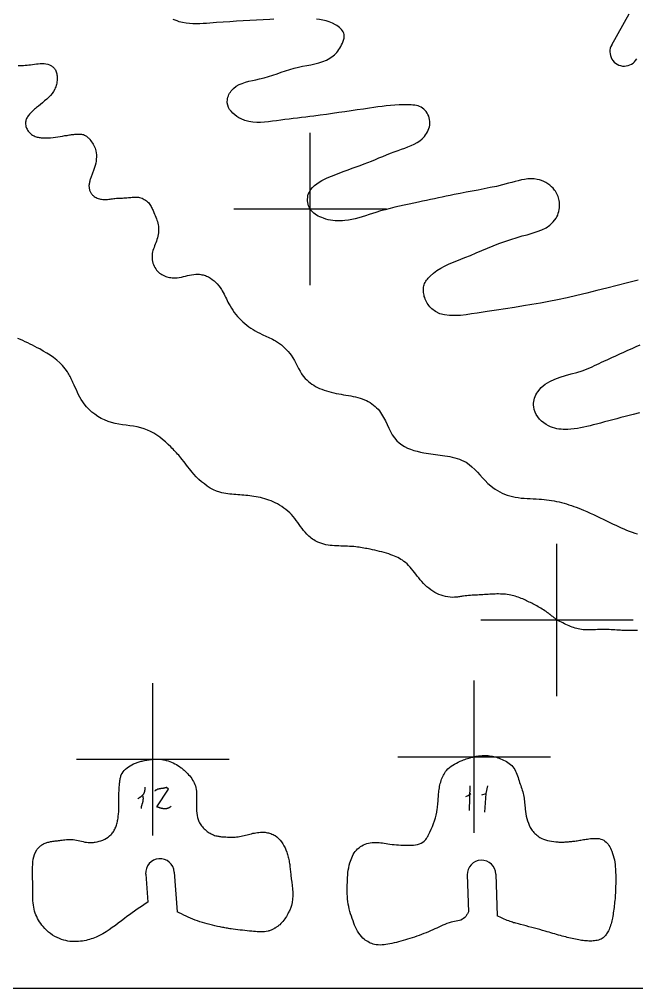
# Model space of a CAD drawing. Extents: x 0 to 30, y 0 to 26.6.
# Drawn here: x 14.13 to 22.23, y 0 to 12.71 of the extents above; entities that cross this region are included whole.
import ezdxf

# ---------------------------------------------------------------- set-up
doc = ezdxf.new("R2010")
doc.units = 0
doc.header["$MEASUREMENT"] = 0
doc.header["$PDMODE"] = 2
doc.layers.get('0').update_dxf_attribs({"linetype": 'CONTINUOUS'})
doc.layers.add('CK_LEVEL_1', color=7, linetype='CONTINUOUS')

# ---------------------------------------------------------------- blocks, each defined once
blk = doc.blocks.new('CKCOLL94')
at = {"layer": 'CK_LEVEL_1', "color": 3, "linetype": 'CONTINUOUS'}
for p, q in [((15.936, 2.384), (16.088, 2.616)), ((16.088, 2.616), (16.065, 2.638))]:
    blk.add_line(p, q, dxfattribs=at)
for points in [[(16.065, 2.638, 0), (16.062, 2.637, 0), (16.058, 2.636, 0), (16.055, 2.635, 0), (16.052, 2.634, 0), (16.049, 2.633, 0), (16.046, 2.632, 0), (16.042, 2.632, 0), (16.039, 2.631, 0), (16.036, 2.63, 0), (16.033, 2.63, 0), (16.03, 2.629, 0), (16.027, 2.628, 0), (16.023, 2.628, 0), (16.02, 2.627, 0), (16.017, 2.627, 0), (16.014, 2.626, 0), (16.011, 2.626, 0), (16.008, 2.626, 0), (16.005, 2.625, 0), (16.002, 2.625, 0), (15.999, 2.624, 0), (15.996, 2.624, 0), (15.993, 2.623, 0), (15.99, 2.623, 0), (15.987, 2.623, 0), (15.984, 2.622, 0), (15.981, 2.622, 0), (15.978, 2.621, 0), (15.975, 2.621, 0), (15.972, 2.62, 0), (15.969, 2.62, 0), (15.966, 2.619, 0), (15.964, 2.618, 0), (15.961, 2.618, 0), (15.958, 2.617, 0), (15.955, 2.616, 0), (15.952, 2.615, 0), (15.95, 2.615, 0), (15.947, 2.614, 0), (15.944, 2.613, 0), (15.942, 2.612, 0), (15.939, 2.611, 0), (15.936, 2.609, 0), (15.934, 2.608, 0), (15.931, 2.607, 0), (15.929, 2.605, 0), (15.926, 2.604, 0), (15.924, 2.602, 0), (15.921, 2.601, 0), (15.919, 2.599, 0), (15.916, 2.597, 0), (15.914, 2.595, 0), (15.912, 2.593, 0), (15.909, 2.591, 0)], [(16.125, 2.394, 0), (16.121, 2.39, 0), (16.118, 2.388, 0), (16.115, 2.385, 0), (16.111, 2.382, 0), (16.108, 2.38, 0), (16.105, 2.377, 0), (16.102, 2.375, 0), (16.098, 2.373, 0), (16.095, 2.371, 0), (16.092, 2.37, 0), (16.089, 2.368, 0), (16.085, 2.366, 0), (16.082, 2.365, 0), (16.079, 2.364, 0), (16.076, 2.363, 0), (16.072, 2.362, 0), (16.069, 2.361, 0), (16.066, 2.36, 0), (16.063, 2.359, 0), (16.059, 2.359, 0), (16.056, 2.358, 0), (16.053, 2.358, 0), (16.05, 2.358, 0), (16.046, 2.358, 0), (16.043, 2.357, 0), (16.04, 2.358, 0), (16.036, 2.358, 0), (16.033, 2.358, 0), (16.03, 2.358, 0), (16.026, 2.358, 0), (16.023, 2.359, 0), (16.019, 2.359, 0), (16.016, 2.36, 0), (16.013, 2.361, 0), (16.009, 2.361, 0), (16.006, 2.362, 0), (16.002, 2.363, 0), (15.998, 2.364, 0), (15.995, 2.365, 0), (15.991, 2.366, 0), (15.987, 2.367, 0), (15.984, 2.368, 0), (15.98, 2.369, 0), (15.976, 2.37, 0), (15.972, 2.371, 0), (15.968, 2.373, 0), (15.965, 2.374, 0), (15.961, 2.375, 0), (15.957, 2.377, 0), (15.953, 2.378, 0), (15.949, 2.379, 0), (15.944, 2.381, 0), (15.94, 2.382, 0), (15.936, 2.384, 0)]]:
    blk.add_polyline3d(points, dxfattribs=at)
blk = doc.blocks.new('CKCOLL99')
at = {"layer": 'CK_LEVEL_1', "color": 3, "linetype": 'CONTINUOUS'}
for p, q in [((20.203, 2.54), (20.257, 2.561)), ((20.257, 2.561), (20.28, 2.658))]:
    blk.add_line(p, q, dxfattribs=at)
blk = doc.blocks.new('CKCOLL108')
at = {"layer": 'CK_LEVEL_1', "color": 3, "linetype": 'CONTINUOUS'}
for p, q in [((20.021, 2.532), (20.058, 2.559)), ((19.99, 2.522), (20.021, 2.532))]:
    blk.add_line(p, q, dxfattribs=at)

msp = doc.modelspace()

# ---------------------------------------------------------------- linework, layer by layer
at = {"layer": 'CK_LEVEL_1', "color": 3, "linetype": 'CONTINUOUS'}
for p, q in [((21.906, 12.38), (22.136, 12.787)), ((20.038, 2.335), (20.049, 2.662)), ((20.239, 2.313), (20.257, 2.561)), ((16.164, 1.529), (16.202, 1.007)), ((15.79, 1.502), (15.817, 1.133)), ((20.01, 1.491), (20.026, 1.008)), ((20.385, 1.503), (20.404, 0.955)), ((30, 0), (0, 0))]:
    msp.add_line(p, q, dxfattribs=at)
at = {"layer": 'CK_LEVEL_1', "color": 6, "linetype": 'CONTINUOUS'}
for points in [[(17.472, 12.714), (17.419, 12.712), (17.332, 12.709), (17.245, 12.704), (17.157, 12.7), (17.07, 12.694), (16.983, 12.688), (16.896, 12.682), (16.809, 12.676), (16.721, 12.67), (16.634, 12.664), (16.589, 12.66), (16.544, 12.658), (16.499, 12.656), (16.454, 12.655), (16.409, 12.656), (16.364, 12.659), (16.32, 12.664), (16.275, 12.672), (16.231, 12.683), (16.204, 12.692), (16.178, 12.702), (16.152, 12.713)], [(17.949, 10.226), (17.948, 10.226), (17.948, 10.226), (17.948, 10.227), (17.948, 10.227), (17.948, 10.227), (17.947, 10.228), (17.947, 10.228), (17.947, 10.228), (17.947, 10.229), (17.937, 10.248), (17.929, 10.268), (17.922, 10.289), (17.918, 10.311), (17.915, 10.333), (17.914, 10.355), (17.916, 10.377), (17.919, 10.399), (17.924, 10.419), (17.938, 10.452), (17.956, 10.482), (17.979, 10.51), (18.006, 10.535), (18.036, 10.558), (18.068, 10.579), (18.103, 10.598), (18.138, 10.616), (18.173, 10.633), (18.229, 10.658), (18.284, 10.68), (18.339, 10.702), (18.393, 10.722), (18.447, 10.741), (18.5, 10.76), (18.553, 10.778), (18.606, 10.797), (18.658, 10.817), (18.707, 10.836), (18.755, 10.855), (18.804, 10.876), (18.852, 10.896), (18.901, 10.916), (18.951, 10.937), (19.001, 10.957), (19.052, 10.976), (19.103, 10.995), (19.146, 11.01), (19.189, 11.025), (19.231, 11.04), (19.273, 11.057), (19.313, 11.075), (19.351, 11.096), (19.387, 11.12), (19.42, 11.147), (19.45, 11.179), (19.464, 11.197), (19.477, 11.217), (19.489, 11.237), (19.499, 11.259), (19.507, 11.281), (19.513, 11.304), (19.518, 11.327), (19.52, 11.351), (19.519, 11.375), (19.516, 11.398), (19.511, 11.42), (19.504, 11.442), (19.495, 11.464), (19.484, 11.484), (19.471, 11.503), (19.457, 11.52), (19.441, 11.536), (19.423, 11.549), (19.405, 11.56), (19.385, 11.569), (19.365, 11.577), (19.343, 11.582), (19.321, 11.586), (19.298, 11.589), (19.275, 11.591), (19.252, 11.592), (19.229, 11.592), (19.172, 11.592), (19.115, 11.591), (19.058, 11.587), (19.003, 11.583), (18.948, 11.578), (18.893, 11.571), (18.838, 11.564), (18.783, 11.557), (18.729, 11.549), (18.648, 11.537), (18.567, 11.525), (18.486, 11.513), (18.405, 11.501), (18.324, 11.49), (18.242, 11.478), (18.161, 11.467), (18.079, 11.456), (17.998, 11.445), (17.944, 11.439), (17.89, 11.432), (17.836, 11.425), (17.781, 11.419), (17.727, 11.412), (17.673, 11.406), (17.618, 11.399), (17.563, 11.392), (17.508, 11.384), (17.456, 11.377), (17.403, 11.371), (17.351, 11.365), (17.299, 11.362), (17.247, 11.362), (17.195, 11.366), (17.144, 11.374), (17.093, 11.388), (17.043, 11.408), (17.014, 11.423), (16.985, 11.441), (16.958, 11.461), (16.934, 11.483), (16.911, 11.507), (16.892, 11.532), (16.877, 11.559), (16.867, 11.588), (16.861, 11.618), (16.86, 11.636), (16.862, 11.654), (16.865, 11.673), (16.869, 11.691), (16.875, 11.709), (16.883, 11.727), (16.891, 11.744), (16.901, 11.76), (16.912, 11.776), (16.942, 11.808), (16.976, 11.835), (17.015, 11.857), (17.056, 11.874), (17.1, 11.889), (17.145, 11.901), (17.191, 11.912), (17.237, 11.922), (17.283, 11.932), (17.343, 11.948), (17.401, 11.964), (17.458, 11.983), (17.514, 12.001), (17.569, 12.02), (17.625, 12.038), (17.681, 12.056), (17.738, 12.072), (17.796, 12.087), (17.85, 12.098), (17.904, 12.109), (17.958, 12.119), (18.011, 12.131), (18.064, 12.144), (18.114, 12.16), (18.163, 12.179), (18.208, 12.203), (18.25, 12.233), (18.267, 12.247), (18.283, 12.263), (18.299, 12.28), (18.313, 12.298), (18.327, 12.317), (18.339, 12.336), (18.351, 12.357), (18.362, 12.378), (18.372, 12.4), (18.378, 12.413), (18.383, 12.426), (18.387, 12.439), (18.391, 12.452), (18.394, 12.465), (18.396, 12.478), (18.396, 12.491), (18.396, 12.503), (18.395, 12.516), (18.39, 12.533), (18.383, 12.549), (18.373, 12.565), (18.361, 12.58), (18.347, 12.594), (18.333, 12.607), (18.317, 12.62), (18.3, 12.631), (18.282, 12.642), (18.242, 12.663), (18.2, 12.68), (18.158, 12.693), (18.116, 12.703), (18.073, 12.71), (18.03, 12.714)], [(21.187, 4.836), (21.178, 4.843), (21.169, 4.851), (21.16, 4.858), (21.15, 4.865), (21.141, 4.873), (21.132, 4.88), (21.122, 4.887), (21.113, 4.895), (21.104, 4.902), (21.099, 4.905), (21.094, 4.909), (21.089, 4.913), (21.085, 4.916), (21.08, 4.92), (21.075, 4.923), (21.07, 4.927), (21.065, 4.93), (21.06, 4.934), (21.044, 4.945), (21.027, 4.957), (21.01, 4.968), (20.992, 4.978), (20.975, 4.989), (20.957, 4.999), (20.94, 5.009), (20.922, 5.019), (20.904, 5.028), (20.888, 5.037), (20.872, 5.046), (20.856, 5.054), (20.839, 5.063), (20.823, 5.071), (20.807, 5.079), (20.79, 5.087), (20.773, 5.095), (20.757, 5.103), (20.738, 5.111), (20.719, 5.119), (20.699, 5.127), (20.68, 5.134), (20.66, 5.141), (20.641, 5.147), (20.621, 5.153), (20.601, 5.158), (20.581, 5.162), (20.559, 5.166), (20.536, 5.17), (20.514, 5.172), (20.491, 5.174), (20.468, 5.176), (20.445, 5.176), (20.422, 5.177), (20.4, 5.177), (20.377, 5.176), (20.353, 5.175), (20.33, 5.174), (20.307, 5.173), (20.283, 5.171), (20.26, 5.17), (20.237, 5.168), (20.213, 5.167), (20.19, 5.165), (20.167, 5.164), (20.144, 5.162), (20.12, 5.161), (20.097, 5.16), (20.074, 5.159), (20.051, 5.157), (20.028, 5.156), (20.005, 5.154), (19.982, 5.151), (19.959, 5.148), (19.946, 5.146), (19.933, 5.144), (19.921, 5.142), (19.908, 5.14), (19.895, 5.138), (19.882, 5.136), (19.87, 5.135), (19.857, 5.134), (19.844, 5.133), (19.814, 5.132), (19.784, 5.134), (19.755, 5.137), (19.725, 5.143), (19.696, 5.15), (19.667, 5.16), (19.639, 5.171), (19.611, 5.183), (19.584, 5.197), (19.557, 5.214), (19.531, 5.232), (19.506, 5.251), (19.482, 5.271), (19.458, 5.293), (19.436, 5.315), (19.414, 5.338), (19.393, 5.363), (19.373, 5.387), (19.354, 5.411), (19.336, 5.435), (19.317, 5.458), (19.299, 5.482), (19.28, 5.505), (19.261, 5.528), (19.241, 5.55), (19.22, 5.57), (19.198, 5.59), (19.18, 5.604), (19.16, 5.618), (19.14, 5.63), (19.119, 5.642), (19.098, 5.654), (19.076, 5.664), (19.054, 5.674), (19.032, 5.683), (19.009, 5.691), (18.979, 5.702), (18.949, 5.711), (18.918, 5.72), (18.888, 5.728), (18.857, 5.735), (18.827, 5.742), (18.796, 5.749), (18.765, 5.756), (18.734, 5.762), (18.714, 5.767), (18.693, 5.771), (18.673, 5.775), (18.652, 5.779), (18.632, 5.783), (18.611, 5.786), (18.591, 5.79), (18.57, 5.792), (18.549, 5.795), (18.521, 5.798), (18.493, 5.8), (18.465, 5.801), (18.437, 5.803), (18.409, 5.803), (18.38, 5.804), (18.352, 5.805), (18.323, 5.806), (18.295, 5.807), (18.267, 5.809), (18.239, 5.811), (18.211, 5.814), (18.183, 5.818), (18.155, 5.823), (18.128, 5.829), (18.101, 5.837), (18.075, 5.846), (18.049, 5.856), (18.031, 5.865), (18.014, 5.875), (17.997, 5.885), (17.98, 5.896), (17.964, 5.908), (17.949, 5.92), (17.933, 5.934), (17.919, 5.947), (17.905, 5.961), (17.883, 5.986), (17.862, 6.011), (17.843, 6.036), (17.824, 6.063), (17.805, 6.089), (17.786, 6.115), (17.767, 6.142), (17.747, 6.167), (17.727, 6.192), (17.705, 6.217), (17.681, 6.24), (17.656, 6.263), (17.631, 6.284), (17.604, 6.304), (17.577, 6.323), (17.548, 6.341), (17.519, 6.357), (17.49, 6.373), (17.463, 6.385), (17.436, 6.397), (17.408, 6.407), (17.38, 6.417), (17.352, 6.426), (17.324, 6.433), (17.295, 6.441), (17.266, 6.447), (17.238, 6.452), (17.211, 6.457), (17.185, 6.461), (17.159, 6.464), (17.132, 6.467), (17.106, 6.47), (17.079, 6.472), (17.052, 6.474), (17.026, 6.476), (16.999, 6.478), (16.972, 6.48), (16.946, 6.482), (16.92, 6.484), (16.893, 6.487), (16.867, 6.49), (16.841, 6.493), (16.815, 6.498), (16.79, 6.504), (16.765, 6.51), (16.721, 6.525), (16.679, 6.544), (16.638, 6.566), (16.598, 6.591), (16.56, 6.619), (16.523, 6.648), (16.487, 6.68), (16.454, 6.714), (16.422, 6.749), (16.402, 6.772), (16.382, 6.795), (16.363, 6.819), (16.344, 6.843), (16.326, 6.867), (16.308, 6.891), (16.289, 6.915), (16.27, 6.939), (16.251, 6.962), (16.238, 6.979), (16.223, 6.995), (16.209, 7.011), (16.194, 7.028), (16.179, 7.043), (16.164, 7.059), (16.149, 7.075), (16.134, 7.09), (16.118, 7.106), (16.083, 7.139), (16.048, 7.171), (16.011, 7.201), (15.974, 7.231), (15.935, 7.258), (15.896, 7.284), (15.855, 7.306), (15.814, 7.326), (15.771, 7.343), (15.725, 7.357), (15.679, 7.367), (15.631, 7.376), (15.583, 7.383), (15.535, 7.389), (15.487, 7.395), (15.438, 7.403), (15.39, 7.412), (15.343, 7.424), (15.296, 7.44), (15.251, 7.459), (15.206, 7.48), (15.163, 7.505), (15.123, 7.533), (15.084, 7.563), (15.047, 7.596), (15.014, 7.631), (14.983, 7.669), (14.963, 7.698), (14.944, 7.727), (14.927, 7.757), (14.91, 7.788), (14.895, 7.82), (14.88, 7.852), (14.865, 7.884), (14.851, 7.916), (14.836, 7.949), (14.829, 7.965), (14.821, 7.981), (14.814, 7.997), (14.806, 8.013), (14.798, 8.028), (14.79, 8.044), (14.781, 8.059), (14.772, 8.074), (14.763, 8.089), (14.732, 8.131), (14.698, 8.171), (14.662, 8.208), (14.622, 8.243), (14.58, 8.276), (14.537, 8.307), (14.492, 8.336), (14.446, 8.363), (14.399, 8.39), (14.368, 8.407), (14.336, 8.423), (14.305, 8.439), (14.273, 8.455), (14.242, 8.47), (14.21, 8.485), (14.178, 8.499), (14.146, 8.514), (14.113, 8.528)], [(15.817, 1.133), (15.782, 1.11), (15.748, 1.087), (15.714, 1.063), (15.68, 1.04), (15.645, 1.016), (15.611, 0.992), (15.578, 0.968), (15.544, 0.944), (15.51, 0.919), (15.471, 0.889), (15.431, 0.859), (15.392, 0.829), (15.352, 0.8), (15.312, 0.772), (15.271, 0.745), (15.229, 0.72), (15.186, 0.696), (15.142, 0.676), (15.12, 0.667), (15.098, 0.658), (15.076, 0.651), (15.053, 0.644), (15.03, 0.638), (15.007, 0.632), (14.984, 0.627), (14.96, 0.624), (14.936, 0.621), (14.908, 0.618), (14.88, 0.617), (14.852, 0.616), (14.824, 0.618), (14.796, 0.62), (14.769, 0.624), (14.741, 0.629), (14.714, 0.636), (14.687, 0.644), (14.657, 0.656), (14.627, 0.669), (14.598, 0.685), (14.569, 0.702), (14.542, 0.721), (14.516, 0.742), (14.491, 0.764), (14.468, 0.788), (14.445, 0.813), (14.428, 0.833), (14.413, 0.854), (14.398, 0.875), (14.384, 0.898), (14.372, 0.92), (14.36, 0.944), (14.35, 0.967), (14.341, 0.991), (14.333, 1.016), (14.326, 1.042), (14.321, 1.069), (14.317, 1.096), (14.314, 1.123), (14.311, 1.151), (14.31, 1.178), (14.309, 1.206), (14.308, 1.233), (14.308, 1.26), (14.308, 1.29), (14.307, 1.319), (14.307, 1.348), (14.307, 1.377), (14.307, 1.406), (14.306, 1.435), (14.306, 1.464), (14.306, 1.494), (14.306, 1.524), (14.306, 1.558), (14.306, 1.593), (14.308, 1.628), (14.31, 1.663), (14.315, 1.697), (14.322, 1.73), (14.332, 1.761), (14.345, 1.791), (14.362, 1.82), (14.368, 1.829), (14.375, 1.838), (14.383, 1.847), (14.391, 1.855), (14.399, 1.863), (14.408, 1.871), (14.417, 1.878), (14.427, 1.884), (14.437, 1.891), (14.448, 1.897), (14.459, 1.902), (14.47, 1.907), (14.482, 1.912), (14.494, 1.916), (14.506, 1.919), (14.518, 1.922), (14.53, 1.925), (14.542, 1.928), (14.557, 1.931), (14.572, 1.933), (14.587, 1.935), (14.602, 1.937), (14.617, 1.939), (14.632, 1.94), (14.647, 1.942), (14.662, 1.944), (14.677, 1.945), (14.695, 1.948), (14.713, 1.95), (14.731, 1.952), (14.749, 1.954), (14.767, 1.956), (14.785, 1.957), (14.803, 1.957), (14.821, 1.957), (14.839, 1.956), (14.861, 1.953), (14.883, 1.949), (14.905, 1.944), (14.926, 1.939), (14.948, 1.933), (14.97, 1.928), (14.992, 1.923), (15.013, 1.919), (15.035, 1.916), (15.046, 1.916), (15.056, 1.915), (15.066, 1.915), (15.076, 1.915), (15.086, 1.916), (15.096, 1.917), (15.107, 1.918), (15.117, 1.919), (15.127, 1.921), (15.153, 1.925), (15.178, 1.932), (15.203, 1.939), (15.228, 1.949), (15.252, 1.959), (15.275, 1.972), (15.296, 1.986), (15.316, 2.002), (15.335, 2.02), (15.345, 2.03), (15.354, 2.042), (15.362, 2.053), (15.37, 2.066), (15.378, 2.078), (15.385, 2.091), (15.391, 2.104), (15.397, 2.118), (15.402, 2.131), (15.407, 2.146), (15.412, 2.161), (15.416, 2.175), (15.419, 2.19), (15.422, 2.205), (15.425, 2.22), (15.428, 2.235), (15.43, 2.251), (15.431, 2.266), (15.433, 2.282), (15.434, 2.298), (15.436, 2.314), (15.437, 2.33), (15.437, 2.347), (15.438, 2.363), (15.438, 2.379), (15.438, 2.395), (15.438, 2.411), (15.438, 2.428), (15.438, 2.444), (15.438, 2.46), (15.438, 2.476), (15.438, 2.493), (15.438, 2.509), (15.438, 2.525), (15.438, 2.541), (15.439, 2.558), (15.439, 2.573), (15.44, 2.588), (15.44, 2.603), (15.441, 2.618), (15.442, 2.633), (15.443, 2.648), (15.445, 2.663), (15.446, 2.678), (15.447, 2.693), (15.449, 2.706), (15.45, 2.718), (15.452, 2.73), (15.454, 2.743), (15.456, 2.755), (15.458, 2.767), (15.462, 2.779), (15.465, 2.79), (15.47, 2.802), (15.48, 2.823), (15.494, 2.843), (15.509, 2.862), (15.526, 2.879), (15.545, 2.895), (15.565, 2.91), (15.586, 2.924), (15.608, 2.936), (15.631, 2.947), (15.643, 2.953), (15.655, 2.958), (15.668, 2.963), (15.68, 2.967), (15.693, 2.971), (15.705, 2.975), (15.718, 2.979), (15.731, 2.982), (15.743, 2.985), (15.759, 2.989), (15.774, 2.992), (15.79, 2.996), (15.805, 2.998), (15.821, 3.001), (15.837, 3.003), (15.852, 3.005), (15.868, 3.007), (15.884, 3.008)], [(20.026, 1.008), (20.022, 0.998), (20.017, 0.989), (20.012, 0.98), (20.007, 0.971), (20.002, 0.962), (19.997, 0.954), (19.991, 0.946), (19.985, 0.938), (19.978, 0.931), (19.963, 0.919), (19.946, 0.909), (19.928, 0.9), (19.908, 0.894), (19.887, 0.888), (19.866, 0.883), (19.845, 0.879), (19.823, 0.874), (19.801, 0.87), (19.772, 0.862), (19.744, 0.853), (19.716, 0.843), (19.69, 0.831), (19.663, 0.82), (19.637, 0.808), (19.611, 0.795), (19.585, 0.783), (19.559, 0.771), (19.529, 0.757), (19.5, 0.745), (19.47, 0.733), (19.439, 0.721), (19.409, 0.709), (19.378, 0.698), (19.348, 0.688), (19.317, 0.677), (19.286, 0.667), (19.257, 0.658), (19.228, 0.648), (19.198, 0.639), (19.169, 0.631), (19.139, 0.622), (19.11, 0.614), (19.08, 0.607), (19.049, 0.599), (19.019, 0.592), (18.994, 0.587), (18.969, 0.582), (18.943, 0.578), (18.918, 0.575), (18.893, 0.573), (18.867, 0.572), (18.842, 0.573), (18.817, 0.575), (18.793, 0.58), (18.774, 0.585), (18.756, 0.591), (18.738, 0.598), (18.721, 0.607), (18.704, 0.616), (18.687, 0.626), (18.671, 0.637), (18.656, 0.649), (18.642, 0.662), (18.622, 0.683), (18.603, 0.705), (18.586, 0.729), (18.571, 0.754), (18.557, 0.779), (18.544, 0.806), (18.532, 0.832), (18.521, 0.86), (18.511, 0.887), (18.499, 0.919), (18.489, 0.95), (18.479, 0.982), (18.47, 1.013), (18.462, 1.045), (18.455, 1.077), (18.449, 1.109), (18.444, 1.141), (18.44, 1.173), (18.438, 1.194), (18.437, 1.215), (18.436, 1.235), (18.435, 1.256), (18.435, 1.277), (18.435, 1.298), (18.435, 1.319), (18.435, 1.34), (18.436, 1.36), (18.437, 1.393), (18.438, 1.425), (18.439, 1.458), (18.442, 1.49), (18.445, 1.522), (18.449, 1.554), (18.455, 1.586), (18.461, 1.618), (18.47, 1.649), (18.477, 1.672), (18.485, 1.695), (18.494, 1.717), (18.504, 1.738), (18.515, 1.759), (18.527, 1.779), (18.541, 1.799), (18.556, 1.817), (18.572, 1.833), (18.59, 1.848), (18.608, 1.862), (18.628, 1.874), (18.649, 1.885), (18.67, 1.894), (18.692, 1.902), (18.715, 1.909), (18.738, 1.913), (18.761, 1.917), (18.784, 1.918), (18.807, 1.918), (18.83, 1.917), (18.853, 1.916), (18.876, 1.913), (18.899, 1.91), (18.922, 1.906), (18.944, 1.903), (18.967, 1.899), (18.995, 1.895), (19.023, 1.892), (19.052, 1.889), (19.08, 1.886), (19.108, 1.884), (19.137, 1.883), (19.166, 1.881), (19.196, 1.881), (19.227, 1.881), (19.253, 1.881), (19.28, 1.882), (19.307, 1.883), (19.333, 1.886), (19.359, 1.891), (19.383, 1.898), (19.406, 1.907), (19.427, 1.919), (19.446, 1.934), (19.453, 1.941), (19.46, 1.949), (19.467, 1.958), (19.474, 1.968), (19.48, 1.977), (19.485, 1.987), (19.491, 1.997), (19.496, 2.008), (19.502, 2.018), (19.52, 2.054), (19.537, 2.091), (19.553, 2.127), (19.567, 2.164), (19.58, 2.201), (19.592, 2.238), (19.602, 2.276), (19.611, 2.313), (19.617, 2.352), (19.62, 2.372), (19.622, 2.392), (19.624, 2.412), (19.626, 2.433), (19.627, 2.453), (19.628, 2.474), (19.63, 2.494), (19.631, 2.515), (19.632, 2.535), (19.634, 2.555), (19.636, 2.574), (19.638, 2.594), (19.641, 2.613), (19.644, 2.633), (19.648, 2.652), (19.652, 2.671), (19.657, 2.69), (19.662, 2.709), (19.668, 2.728), (19.674, 2.746), (19.681, 2.763), (19.689, 2.781), (19.697, 2.798), (19.706, 2.815), (19.716, 2.831), (19.727, 2.846), (19.739, 2.861), (19.757, 2.881), (19.777, 2.899), (19.798, 2.916), (19.82, 2.932), (19.844, 2.946), (19.868, 2.959), (19.893, 2.972), (19.918, 2.983), (19.944, 2.994), (19.961, 3), (19.978, 3.007), (19.996, 3.013), (20.013, 3.019), (20.03, 3.024), (20.048, 3.029), (20.065, 3.034), (20.083, 3.038), (20.101, 3.042)]]:
    msp.add_lwpolyline(points, dxfattribs=at)
at = {"layer": 'CK_LEVEL_1', "color": 1, "linetype": 'CONTINUOUS'}
for points in [[(14.115, 12.106), (14.139, 12.107), (14.162, 12.108), (14.185, 12.109), (14.209, 12.111), (14.233, 12.113), (14.256, 12.115), (14.28, 12.118), (14.304, 12.121), (14.33, 12.124), (14.355, 12.128), (14.381, 12.131), (14.407, 12.133), (14.432, 12.134), (14.457, 12.133), (14.481, 12.13), (14.505, 12.125), (14.529, 12.116), (14.538, 12.112), (14.546, 12.107), (14.555, 12.102), (14.563, 12.096), (14.571, 12.09), (14.579, 12.083), (14.586, 12.076), (14.592, 12.069), (14.598, 12.061), (14.605, 12.05), (14.611, 12.038), (14.616, 12.026), (14.62, 12.013), (14.624, 11.999), (14.626, 11.986), (14.628, 11.972), (14.628, 11.958), (14.629, 11.945), (14.628, 11.928), (14.627, 11.911), (14.625, 11.894), (14.623, 11.877), (14.619, 11.861), (14.615, 11.845), (14.609, 11.829), (14.603, 11.814), (14.597, 11.799), (14.58, 11.769), (14.561, 11.742), (14.539, 11.715), (14.516, 11.69), (14.491, 11.666), (14.464, 11.643), (14.437, 11.62), (14.41, 11.598), (14.383, 11.576), (14.37, 11.566), (14.358, 11.556), (14.345, 11.546), (14.333, 11.535), (14.321, 11.525), (14.309, 11.514), (14.297, 11.502), (14.286, 11.491), (14.275, 11.479), (14.266, 11.469), (14.257, 11.458), (14.249, 11.447), (14.241, 11.436), (14.234, 11.425), (14.228, 11.413), (14.222, 11.401), (14.218, 11.389), (14.215, 11.376), (14.213, 11.363), (14.212, 11.35), (14.213, 11.337), (14.215, 11.323), (14.218, 11.31), (14.222, 11.296), (14.227, 11.284), (14.233, 11.271), (14.24, 11.259), (14.247, 11.248), (14.255, 11.238), (14.264, 11.228), (14.273, 11.219), (14.283, 11.211), (14.293, 11.203), (14.304, 11.196), (14.315, 11.189), (14.326, 11.184), (14.338, 11.178), (14.351, 11.174), (14.365, 11.17), (14.378, 11.167), (14.391, 11.164), (14.405, 11.162), (14.419, 11.16), (14.433, 11.159), (14.447, 11.159), (14.479, 11.158), (14.511, 11.159), (14.542, 11.161), (14.574, 11.164), (14.606, 11.168), (14.637, 11.172), (14.668, 11.177), (14.7, 11.182), (14.731, 11.188), (14.745, 11.19), (14.759, 11.192), (14.774, 11.195), (14.788, 11.197), (14.803, 11.199), (14.818, 11.201), (14.832, 11.203), (14.847, 11.205), (14.862, 11.206), (14.877, 11.207), (14.891, 11.208), (14.905, 11.209), (14.919, 11.209), (14.933, 11.208), (14.947, 11.207), (14.96, 11.204), (14.973, 11.201), (14.986, 11.196), (14.995, 11.192), (15.004, 11.186), (15.012, 11.181), (15.02, 11.174), (15.028, 11.168), (15.036, 11.161), (15.043, 11.153), (15.051, 11.145), (15.058, 11.137), (15.07, 11.122), (15.081, 11.107), (15.092, 11.091), (15.102, 11.075), (15.111, 11.059), (15.119, 11.042), (15.126, 11.025), (15.132, 11.007), (15.137, 10.989), (15.142, 10.963), (15.144, 10.936), (15.144, 10.908), (15.142, 10.88), (15.139, 10.853), (15.134, 10.825), (15.127, 10.798), (15.119, 10.771), (15.111, 10.744), (15.107, 10.732), (15.102, 10.719), (15.098, 10.707), (15.093, 10.695), (15.089, 10.683), (15.084, 10.671), (15.079, 10.659), (15.075, 10.647), (15.07, 10.634), (15.067, 10.624), (15.063, 10.613), (15.059, 10.602), (15.056, 10.591), (15.053, 10.58), (15.051, 10.569), (15.049, 10.558), (15.047, 10.547), (15.046, 10.535), (15.046, 10.525), (15.047, 10.515), (15.047, 10.505), (15.049, 10.495), (15.051, 10.485), (15.053, 10.475), (15.056, 10.466), (15.06, 10.456), (15.065, 10.447), (15.069, 10.44), (15.073, 10.433), (15.078, 10.426), (15.083, 10.42), (15.088, 10.414), (15.094, 10.408), (15.1, 10.402), (15.106, 10.397), (15.113, 10.392), (15.126, 10.383), (15.139, 10.376), (15.153, 10.37), (15.167, 10.364), (15.182, 10.36), (15.197, 10.356), (15.212, 10.353), (15.227, 10.352), (15.242, 10.351), (15.259, 10.35), (15.275, 10.351), (15.291, 10.352), (15.307, 10.354), (15.323, 10.356), (15.339, 10.358), (15.354, 10.36), (15.37, 10.362), (15.386, 10.364), (15.406, 10.366), (15.426, 10.367), (15.445, 10.369), (15.465, 10.369), (15.485, 10.37), (15.504, 10.371), (15.524, 10.372), (15.544, 10.373), (15.564, 10.375), (15.58, 10.376), (15.597, 10.378), (15.613, 10.379), (15.629, 10.381), (15.646, 10.381), (15.662, 10.382), (15.678, 10.381), (15.694, 10.379), (15.71, 10.376), (15.726, 10.372), (15.742, 10.367), (15.757, 10.36), (15.772, 10.351), (15.786, 10.342), (15.8, 10.332), (15.813, 10.321), (15.825, 10.309), (15.836, 10.296), (15.845, 10.284), (15.854, 10.272), (15.861, 10.259), (15.868, 10.246), (15.875, 10.233), (15.881, 10.219), (15.887, 10.205), (15.893, 10.192), (15.899, 10.178), (15.907, 10.158), (15.915, 10.139), (15.923, 10.119), (15.931, 10.099), (15.938, 10.08), (15.945, 10.06), (15.95, 10.04), (15.955, 10.019), (15.958, 9.999), (15.96, 9.978), (15.96, 9.956), (15.959, 9.934), (15.957, 9.912), (15.953, 9.89), (15.949, 9.868), (15.943, 9.847), (15.937, 9.825), (15.93, 9.804), (15.923, 9.783), (15.915, 9.763), (15.907, 9.743), (15.9, 9.723), (15.893, 9.703), (15.886, 9.683), (15.881, 9.663), (15.877, 9.643), (15.874, 9.622), (15.873, 9.601), (15.873, 9.58), (15.876, 9.558), (15.88, 9.537), (15.885, 9.516), (15.892, 9.496), (15.901, 9.476), (15.911, 9.457), (15.922, 9.439), (15.934, 9.425), (15.946, 9.411), (15.959, 9.398), (15.973, 9.386), (15.988, 9.375), (16.003, 9.366), (16.019, 9.357), (16.036, 9.349), (16.053, 9.342), (16.069, 9.337), (16.085, 9.332), (16.102, 9.329), (16.119, 9.326), (16.136, 9.324), (16.152, 9.323), (16.169, 9.323), (16.186, 9.324), (16.203, 9.325), (16.231, 9.328), (16.258, 9.333), (16.285, 9.339), (16.312, 9.346), (16.339, 9.352), (16.366, 9.358), (16.393, 9.364), (16.421, 9.368), (16.448, 9.37), (16.464, 9.37), (16.48, 9.37), (16.496, 9.369), (16.512, 9.367), (16.527, 9.364), (16.543, 9.361), (16.558, 9.357), (16.573, 9.352), (16.588, 9.346), (16.615, 9.334), (16.64, 9.32), (16.664, 9.303), (16.687, 9.284), (16.709, 9.264), (16.729, 9.243), (16.749, 9.22), (16.766, 9.196), (16.783, 9.171), (16.795, 9.151), (16.807, 9.131), (16.818, 9.11), (16.828, 9.089), (16.839, 9.068), (16.849, 9.047), (16.859, 9.026), (16.87, 9.005), (16.881, 8.984), (16.897, 8.955), (16.915, 8.926), (16.933, 8.898), (16.953, 8.87), (16.974, 8.843), (16.995, 8.817), (17.018, 8.792), (17.042, 8.768), (17.066, 8.745), (17.092, 8.723), (17.118, 8.702), (17.144, 8.682), (17.172, 8.663), (17.2, 8.645), (17.229, 8.628), (17.258, 8.612), (17.287, 8.596), (17.317, 8.581), (17.337, 8.572), (17.357, 8.563), (17.377, 8.554), (17.397, 8.545), (17.416, 8.536), (17.436, 8.527), (17.455, 8.517), (17.475, 8.507), (17.494, 8.496), (17.52, 8.48), (17.546, 8.462), (17.571, 8.444), (17.595, 8.423), (17.618, 8.402), (17.64, 8.38), (17.661, 8.356), (17.681, 8.332), (17.7, 8.307), (17.721, 8.273), (17.741, 8.239), (17.76, 8.204), (17.779, 8.169), (17.797, 8.134), (17.816, 8.099), (17.837, 8.066), (17.859, 8.034), (17.884, 8.004), (17.904, 7.984), (17.925, 7.965), (17.947, 7.946), (17.971, 7.93), (17.995, 7.914), (18.02, 7.899), (18.046, 7.886), (18.073, 7.873), (18.1, 7.862), (18.131, 7.85), (18.162, 7.84), (18.194, 7.83), (18.226, 7.822), (18.258, 7.815), (18.29, 7.808), (18.323, 7.802), (18.355, 7.796), (18.388, 7.79), (18.419, 7.785), (18.45, 7.78), (18.481, 7.774), (18.512, 7.768), (18.543, 7.762), (18.573, 7.754), (18.604, 7.746), (18.633, 7.735), (18.662, 7.724), (18.687, 7.713), (18.711, 7.7), (18.735, 7.686), (18.758, 7.671), (18.78, 7.655), (18.801, 7.637), (18.821, 7.619), (18.84, 7.599), (18.858, 7.578), (18.887, 7.537), (18.913, 7.493), (18.937, 7.447), (18.959, 7.4), (18.98, 7.353), (19.003, 7.307), (19.027, 7.264), (19.055, 7.223), (19.086, 7.185), (19.117, 7.157), (19.15, 7.132), (19.187, 7.111), (19.226, 7.091), (19.267, 7.075), (19.309, 7.06), (19.352, 7.048), (19.396, 7.038), (19.439, 7.029), (19.47, 7.023), (19.501, 7.018), (19.532, 7.014), (19.563, 7.01), (19.594, 7.006), (19.625, 7.002), (19.655, 6.998), (19.686, 6.994), (19.717, 6.989), (19.75, 6.984), (19.782, 6.978), (19.814, 6.971), (19.846, 6.963), (19.877, 6.954), (19.907, 6.944), (19.937, 6.932), (19.966, 6.919), (19.994, 6.904), (20.034, 6.876), (20.072, 6.845), (20.108, 6.811), (20.143, 6.775), (20.177, 6.738), (20.211, 6.701), (20.245, 6.663), (20.281, 6.627), (20.318, 6.594), (20.346, 6.572), (20.375, 6.551), (20.406, 6.532), (20.437, 6.515), (20.468, 6.499), (20.501, 6.485), (20.534, 6.473), (20.568, 6.462), (20.602, 6.453), (20.64, 6.446), (20.678, 6.44), (20.717, 6.435), (20.756, 6.432), (20.795, 6.43), (20.835, 6.428), (20.874, 6.426), (20.913, 6.425), (20.953, 6.422), (20.986, 6.42), (21.019, 6.417), (21.052, 6.413), (21.085, 6.408), (21.118, 6.403), (21.151, 6.397), (21.183, 6.391), (21.216, 6.384), (21.248, 6.376), (21.281, 6.367), (21.313, 6.357), (21.345, 6.347), (21.377, 6.337), (21.409, 6.325), (21.441, 6.314), (21.473, 6.302), (21.504, 6.289), (21.535, 6.276), (21.579, 6.257), (21.623, 6.238), (21.667, 6.218), (21.71, 6.197), (21.753, 6.177), (21.796, 6.156), (21.84, 6.135), (21.883, 6.114), (21.926, 6.093), (21.961, 6.077), (21.996, 6.06), (22.03, 6.044), (22.066, 6.029), (22.101, 6.014), (22.137, 6), (22.173, 5.987), (22.209, 5.975), (22.246, 5.965)], [(22.244, 4.698), (22.222, 4.697), (22.2, 4.697), (22.178, 4.697), (22.158, 4.696), (22.138, 4.696), (22.119, 4.697), (22.099, 4.697), (22.08, 4.697), (22.06, 4.698), (22.04, 4.699), (22.021, 4.7), (22.001, 4.701), (21.975, 4.703), (21.949, 4.704), (21.923, 4.706), (21.897, 4.708), (21.871, 4.71), (21.845, 4.711), (21.819, 4.712), (21.793, 4.712), (21.766, 4.712), (21.742, 4.711), (21.718, 4.71), (21.694, 4.708), (21.67, 4.707), (21.646, 4.705), (21.622, 4.704), (21.598, 4.704), (21.574, 4.704), (21.551, 4.706), (21.53, 4.708), (21.509, 4.711), (21.488, 4.714), (21.467, 4.719), (21.447, 4.724), (21.426, 4.73), (21.406, 4.736), (21.386, 4.743), (21.366, 4.751), (21.346, 4.759), (21.325, 4.768), (21.305, 4.777), (21.285, 4.786), (21.266, 4.796), (21.246, 4.806), (21.226, 4.816), (21.207, 4.826), (21.187, 4.836)]]:
    msp.add_lwpolyline(points, dxfattribs=at)
at = {"layer": 'CK_LEVEL_1', "color": 3, "linetype": 'CONTINUOUS'}
for points in [[(22.254, 9.291), (22.115, 9.256), (21.978, 9.222), (21.844, 9.188), (21.711, 9.155), (21.58, 9.123), (21.45, 9.091), (21.322, 9.062), (21.193, 9.035), (21.083, 9.013), (20.972, 8.992), (20.86, 8.973), (20.747, 8.955), (20.632, 8.936), (20.514, 8.918), (20.393, 8.9), (20.27, 8.881), (20.142, 8.861), (20.068, 8.849), (19.994, 8.839), (19.92, 8.831), (19.848, 8.827), (19.778, 8.828), (19.712, 8.836), (19.65, 8.853), (19.594, 8.88), (19.544, 8.917), (19.531, 8.93), (19.519, 8.944), (19.507, 8.959), (19.496, 8.975), (19.486, 8.992), (19.476, 9.009), (19.468, 9.027), (19.46, 9.045), (19.453, 9.063), (19.447, 9.08), (19.443, 9.097), (19.439, 9.115), (19.436, 9.132), (19.434, 9.149), (19.434, 9.166), (19.434, 9.183), (19.436, 9.2), (19.44, 9.216), (19.445, 9.233), (19.451, 9.248), (19.459, 9.263), (19.467, 9.278), (19.477, 9.293), (19.488, 9.306), (19.499, 9.32), (19.511, 9.333), (19.523, 9.346), (19.566, 9.385), (19.613, 9.419), (19.662, 9.45), (19.712, 9.478), (19.765, 9.502), (19.818, 9.525), (19.872, 9.547), (19.927, 9.567), (19.98, 9.588), (20.055, 9.618), (20.129, 9.649), (20.203, 9.68), (20.276, 9.712), (20.351, 9.742), (20.426, 9.773), (20.503, 9.801), (20.582, 9.828), (20.664, 9.854), (20.73, 9.872), (20.796, 9.889), (20.862, 9.908), (20.926, 9.929), (20.987, 9.953), (21.044, 9.981), (21.095, 10.015), (21.14, 10.056), (21.176, 10.104), (21.187, 10.125), (21.197, 10.147), (21.205, 10.17), (21.212, 10.194), (21.217, 10.218), (21.221, 10.243), (21.223, 10.268), (21.223, 10.292), (21.221, 10.317), (21.218, 10.336), (21.214, 10.354), (21.208, 10.373), (21.202, 10.391), (21.195, 10.408), (21.186, 10.425), (21.177, 10.442), (21.167, 10.458), (21.155, 10.473), (21.136, 10.497), (21.115, 10.518), (21.092, 10.538), (21.067, 10.556), (21.041, 10.572), (21.014, 10.586), (20.986, 10.598), (20.958, 10.607), (20.929, 10.614), (20.888, 10.62), (20.846, 10.622), (20.805, 10.62), (20.763, 10.615), (20.721, 10.607), (20.679, 10.597), (20.637, 10.587), (20.595, 10.575), (20.553, 10.563), (20.473, 10.542), (20.393, 10.523), (20.313, 10.506), (20.234, 10.49), (20.155, 10.474), (20.076, 10.459), (19.997, 10.445), (19.918, 10.43), (19.839, 10.415), (19.787, 10.404), (19.735, 10.394), (19.683, 10.383), (19.632, 10.372), (19.58, 10.361), (19.528, 10.35), (19.476, 10.339), (19.424, 10.328), (19.372, 10.317), (19.309, 10.303), (19.247, 10.29), (19.184, 10.277), (19.122, 10.263), (19.059, 10.248), (18.997, 10.233), (18.935, 10.217), (18.873, 10.2), (18.811, 10.181), (18.766, 10.167), (18.721, 10.152), (18.677, 10.138), (18.632, 10.124), (18.586, 10.11), (18.541, 10.098), (18.496, 10.088), (18.45, 10.079), (18.404, 10.073), (18.373, 10.071), (18.341, 10.07), (18.31, 10.07), (18.279, 10.072), (18.247, 10.075), (18.216, 10.08), (18.185, 10.086), (18.154, 10.094), (18.123, 10.104), (18.1, 10.113), (18.077, 10.122), (18.055, 10.133), (18.034, 10.145), (18.014, 10.158), (17.995, 10.173), (17.978, 10.189), (17.962, 10.206), (17.949, 10.226)], [(22.269, 7.554), (22.188, 7.532), (22.135, 7.518), (22.081, 7.504), (22.028, 7.489), (21.974, 7.475), (21.92, 7.461), (21.867, 7.447), (21.813, 7.433), (21.759, 7.418), (21.705, 7.404), (21.664, 7.393), (21.623, 7.383), (21.581, 7.372), (21.54, 7.363), (21.498, 7.354), (21.456, 7.347), (21.414, 7.341), (21.371, 7.336), (21.329, 7.334), (21.3, 7.333), (21.271, 7.334), (21.243, 7.336), (21.214, 7.339), (21.186, 7.344), (21.158, 7.35), (21.13, 7.358), (21.103, 7.368), (21.076, 7.38), (21.044, 7.399), (21.014, 7.42), (20.985, 7.444), (20.959, 7.47), (20.935, 7.499), (20.915, 7.53), (20.9, 7.562), (20.888, 7.596), (20.882, 7.631), (20.88, 7.654), (20.881, 7.677), (20.884, 7.7), (20.888, 7.723), (20.895, 7.746), (20.903, 7.768), (20.912, 7.789), (20.923, 7.81), (20.935, 7.829), (20.979, 7.884), (21.032, 7.928), (21.092, 7.965), (21.158, 7.994), (21.228, 8.019), (21.3, 8.041), (21.374, 8.062), (21.448, 8.082), (21.519, 8.105), (21.553, 8.117), (21.585, 8.13), (21.618, 8.143), (21.649, 8.157), (21.681, 8.171), (21.712, 8.185), (21.743, 8.2), (21.773, 8.215), (21.804, 8.229), (21.856, 8.254), (21.909, 8.278), (21.962, 8.302), (22.014, 8.326), (22.067, 8.35), (22.12, 8.373), (22.173, 8.397), (22.226, 8.421), (22.279, 8.445)], [(20.101, 3.042), (20.105, 3.043), (20.11, 3.044), (20.114, 3.045), (20.119, 3.045), (20.123, 3.046), (20.128, 3.047), (20.132, 3.048), (20.137, 3.049), (20.141, 3.049), (20.157, 3.052), (20.173, 3.054), (20.189, 3.055), (20.205, 3.057), (20.221, 3.058), (20.237, 3.058), (20.253, 3.058), (20.269, 3.057), (20.285, 3.056), (20.303, 3.054), (20.321, 3.051), (20.34, 3.048), (20.358, 3.044), (20.376, 3.039), (20.394, 3.034), (20.412, 3.028), (20.43, 3.022), (20.448, 3.015), (20.468, 3.006), (20.488, 2.997), (20.507, 2.987), (20.526, 2.977), (20.545, 2.965), (20.562, 2.953), (20.579, 2.939), (20.594, 2.925), (20.608, 2.909), (20.621, 2.892), (20.633, 2.873), (20.643, 2.853), (20.653, 2.833), (20.661, 2.812), (20.669, 2.79), (20.677, 2.768), (20.684, 2.746), (20.691, 2.724), (20.698, 2.704), (20.705, 2.683), (20.713, 2.663), (20.72, 2.642), (20.726, 2.622), (20.733, 2.602), (20.739, 2.581), (20.744, 2.561), (20.749, 2.54), (20.752, 2.52), (20.756, 2.5), (20.758, 2.479), (20.761, 2.458), (20.763, 2.438), (20.765, 2.417), (20.767, 2.396), (20.769, 2.375), (20.771, 2.353), (20.775, 2.322), (20.78, 2.291), (20.785, 2.26), (20.793, 2.23), (20.801, 2.2), (20.812, 2.171), (20.824, 2.142), (20.838, 2.115), (20.854, 2.089), (20.864, 2.075), (20.875, 2.061), (20.886, 2.049), (20.898, 2.036), (20.91, 2.024), (20.923, 2.013), (20.936, 2.003), (20.95, 1.993), (20.965, 1.984), (20.988, 1.971), (21.013, 1.96), (21.038, 1.951), (21.065, 1.943), (21.091, 1.937), (21.118, 1.932), (21.145, 1.929), (21.172, 1.926), (21.2, 1.924), (21.214, 1.923), (21.228, 1.923), (21.241, 1.923), (21.255, 1.923), (21.269, 1.923), (21.283, 1.923), (21.297, 1.924), (21.311, 1.925), (21.324, 1.925), (21.339, 1.926), (21.353, 1.928), (21.367, 1.929), (21.381, 1.93), (21.396, 1.932), (21.41, 1.934), (21.424, 1.936), (21.438, 1.938), (21.452, 1.94), (21.469, 1.943), (21.486, 1.945), (21.503, 1.948), (21.519, 1.951), (21.536, 1.954), (21.553, 1.957), (21.571, 1.96), (21.588, 1.962), (21.606, 1.965), (21.628, 1.967), (21.652, 1.969), (21.675, 1.971), (21.698, 1.971), (21.72, 1.969), (21.742, 1.967), (21.763, 1.962), (21.783, 1.955), (21.802, 1.945), (21.818, 1.935), (21.832, 1.923), (21.846, 1.909), (21.858, 1.893), (21.87, 1.877), (21.88, 1.859), (21.89, 1.841), (21.898, 1.822), (21.906, 1.803), (21.917, 1.774), (21.926, 1.745), (21.934, 1.716), (21.941, 1.687), (21.946, 1.657), (21.95, 1.628), (21.953, 1.599), (21.955, 1.569), (21.957, 1.539), (21.958, 1.518), (21.959, 1.497), (21.959, 1.476), (21.959, 1.455), (21.959, 1.433), (21.959, 1.412), (21.959, 1.391), (21.959, 1.369), (21.958, 1.348), (21.957, 1.324), (21.956, 1.3), (21.955, 1.276), (21.954, 1.252), (21.953, 1.228), (21.951, 1.205), (21.95, 1.181), (21.948, 1.157), (21.945, 1.133), (21.943, 1.11), (21.94, 1.087), (21.938, 1.064), (21.934, 1.041), (21.931, 1.017), (21.927, 0.994), (21.924, 0.971), (21.919, 0.949), (21.915, 0.926), (21.911, 0.907), (21.907, 0.887), (21.902, 0.869), (21.897, 0.85), (21.891, 0.831), (21.885, 0.812), (21.878, 0.794), (21.871, 0.776), (21.862, 0.758), (21.855, 0.745), (21.848, 0.732), (21.84, 0.72), (21.832, 0.708), (21.823, 0.697), (21.814, 0.686), (21.804, 0.676), (21.794, 0.667), (21.782, 0.659), (21.767, 0.65), (21.751, 0.643), (21.735, 0.637), (21.717, 0.632), (21.7, 0.629), (21.682, 0.626), (21.663, 0.625), (21.645, 0.624), (21.626, 0.624), (21.607, 0.624), (21.587, 0.625), (21.568, 0.627), (21.549, 0.628), (21.53, 0.631), (21.511, 0.633), (21.493, 0.636), (21.474, 0.64), (21.455, 0.643), (21.433, 0.647), (21.411, 0.652), (21.389, 0.657), (21.367, 0.662), (21.345, 0.667), (21.323, 0.672), (21.302, 0.678), (21.28, 0.683), (21.258, 0.689), (21.233, 0.696), (21.208, 0.703), (21.183, 0.71), (21.159, 0.717), (21.134, 0.724), (21.109, 0.732), (21.084, 0.739), (21.06, 0.746), (21.035, 0.753), (20.999, 0.764), (20.963, 0.774), (20.927, 0.783), (20.892, 0.793), (20.856, 0.803), (20.82, 0.812), (20.784, 0.822), (20.748, 0.831), (20.711, 0.84), (20.696, 0.844), (20.681, 0.848), (20.665, 0.852), (20.65, 0.857), (20.634, 0.861), (20.619, 0.865), (20.604, 0.87), (20.589, 0.875), (20.574, 0.88), (20.554, 0.887), (20.535, 0.895), (20.516, 0.903), (20.497, 0.911), (20.478, 0.919), (20.459, 0.928), (20.441, 0.937), (20.422, 0.946), (20.404, 0.955)], [(15.884, 3.008), (15.904, 3.009), (15.924, 3.01), (15.943, 3.01), (15.963, 3.009), (15.983, 3.008), (16.002, 3.005), (16.022, 3.003), (16.041, 2.999), (16.06, 2.994), (16.083, 2.988), (16.106, 2.98), (16.129, 2.971), (16.151, 2.961), (16.172, 2.95), (16.193, 2.939), (16.214, 2.926), (16.234, 2.912), (16.254, 2.898), (16.264, 2.891), (16.274, 2.883), (16.284, 2.874), (16.293, 2.866), (16.303, 2.858), (16.312, 2.849), (16.321, 2.84), (16.33, 2.831), (16.339, 2.822), (16.354, 2.806), (16.368, 2.789), (16.381, 2.772), (16.394, 2.754), (16.406, 2.736), (16.417, 2.717), (16.426, 2.698), (16.435, 2.678), (16.442, 2.658), (16.448, 2.636), (16.453, 2.613), (16.456, 2.591), (16.458, 2.567), (16.459, 2.544), (16.459, 2.52), (16.459, 2.496), (16.458, 2.472), (16.458, 2.448), (16.457, 2.418), (16.456, 2.389), (16.457, 2.359), (16.458, 2.33), (16.46, 2.301), (16.464, 2.272), (16.47, 2.244), (16.478, 2.217), (16.489, 2.191), (16.496, 2.176), (16.504, 2.162), (16.513, 2.148), (16.523, 2.134), (16.534, 2.121), (16.545, 2.108), (16.557, 2.096), (16.569, 2.085), (16.582, 2.073), (16.595, 2.063), (16.608, 2.054), (16.622, 2.045), (16.636, 2.037), (16.65, 2.029), (16.665, 2.022), (16.68, 2.016), (16.695, 2.01), (16.71, 2.006), (16.723, 2.003), (16.735, 2), (16.748, 1.998), (16.76, 1.996), (16.773, 1.994), (16.785, 1.993), (16.798, 1.992), (16.811, 1.991), (16.824, 1.99), (16.844, 1.989), (16.864, 1.988), (16.884, 1.987), (16.904, 1.987), (16.924, 1.987), (16.944, 1.987), (16.964, 1.988), (16.984, 1.99), (17.004, 1.992), (17.023, 1.995), (17.042, 1.999), (17.062, 2.003), (17.081, 2.008), (17.1, 2.013), (17.12, 2.018), (17.139, 2.023), (17.158, 2.028), (17.178, 2.032), (17.197, 2.037), (17.217, 2.041), (17.237, 2.044), (17.256, 2.047), (17.276, 2.049), (17.296, 2.051), (17.316, 2.051), (17.336, 2.051), (17.356, 2.05), (17.371, 2.048), (17.387, 2.045), (17.402, 2.042), (17.417, 2.038), (17.432, 2.033), (17.447, 2.028), (17.461, 2.021), (17.475, 2.014), (17.488, 2.007), (17.512, 1.99), (17.534, 1.97), (17.555, 1.949), (17.573, 1.925), (17.59, 1.9), (17.605, 1.874), (17.619, 1.847), (17.631, 1.819), (17.642, 1.791), (17.648, 1.774), (17.653, 1.758), (17.657, 1.742), (17.662, 1.726), (17.665, 1.709), (17.669, 1.693), (17.672, 1.676), (17.675, 1.66), (17.678, 1.643), (17.68, 1.626), (17.682, 1.609), (17.684, 1.592), (17.686, 1.574), (17.687, 1.557), (17.689, 1.539), (17.691, 1.522), (17.693, 1.504), (17.694, 1.487), (17.7, 1.442), (17.706, 1.397), (17.712, 1.352), (17.716, 1.307), (17.72, 1.262), (17.721, 1.218), (17.719, 1.174), (17.713, 1.131), (17.703, 1.089), (17.699, 1.077), (17.695, 1.065), (17.69, 1.053), (17.685, 1.041), (17.68, 1.03), (17.674, 1.018), (17.668, 1.006), (17.662, 0.995), (17.656, 0.983), (17.647, 0.965), (17.636, 0.948), (17.626, 0.93), (17.615, 0.914), (17.603, 0.897), (17.591, 0.881), (17.578, 0.866), (17.564, 0.852), (17.55, 0.838), (17.543, 0.832), (17.535, 0.827), (17.528, 0.821), (17.52, 0.816), (17.513, 0.81), (17.505, 0.805), (17.497, 0.8), (17.489, 0.795), (17.481, 0.791), (17.472, 0.786), (17.463, 0.781), (17.453, 0.776), (17.444, 0.772), (17.435, 0.768), (17.425, 0.764), (17.415, 0.76), (17.406, 0.757), (17.396, 0.754), (17.373, 0.749), (17.35, 0.745), (17.326, 0.744), (17.303, 0.743), (17.279, 0.744), (17.255, 0.745), (17.23, 0.747), (17.206, 0.75), (17.182, 0.752), (17.152, 0.755), (17.121, 0.759), (17.091, 0.762), (17.06, 0.765), (17.03, 0.768), (17, 0.771), (16.97, 0.775), (16.94, 0.779), (16.91, 0.783), (16.894, 0.786), (16.878, 0.788), (16.862, 0.791), (16.846, 0.794), (16.83, 0.797), (16.814, 0.8), (16.798, 0.803), (16.782, 0.806), (16.766, 0.809), (16.733, 0.816), (16.699, 0.824), (16.666, 0.831), (16.633, 0.839), (16.599, 0.848), (16.567, 0.857), (16.534, 0.867), (16.501, 0.877), (16.469, 0.888), (16.439, 0.9), (16.409, 0.912), (16.379, 0.924), (16.349, 0.937), (16.32, 0.951), (16.29, 0.965), (16.261, 0.979), (16.231, 0.993), (16.202, 1.007)]]:
    msp.add_lwpolyline(points, dxfattribs=at)
for points in [[(15.687, 2.491, 0), (15.691, 2.493, 0), (15.694, 2.496, 0), (15.697, 2.498, 0), (15.701, 2.5, 0), (15.704, 2.503, 0), (15.707, 2.505, 0), (15.71, 2.507, 0), (15.713, 2.509, 0), (15.716, 2.511, 0), (15.719, 2.513, 0), (15.722, 2.515, 0), (15.725, 2.517, 0), (15.727, 2.519, 0), (15.73, 2.521, 0), (15.733, 2.523, 0), (15.735, 2.525, 0), (15.738, 2.527, 0), (15.74, 2.529, 0), (15.742, 2.531, 0), (15.745, 2.533, 0), (15.747, 2.535, 0), (15.749, 2.537, 0), (15.751, 2.539, 0), (15.753, 2.541, 0), (15.755, 2.543, 0), (15.757, 2.545, 0), (15.759, 2.548, 0), (15.761, 2.55, 0), (15.762, 2.552, 0), (15.764, 2.555, 0), (15.765, 2.557, 0), (15.767, 2.56, 0), (15.768, 2.562, 0), (15.77, 2.565, 0), (15.771, 2.568, 0), (15.773, 2.571, 0), (15.774, 2.574, 0), (15.775, 2.577, 0), (15.776, 2.58, 0), (15.777, 2.583, 0), (15.778, 2.587, 0), (15.779, 2.59, 0), (15.78, 2.594, 0), (15.781, 2.598, 0), (15.781, 2.602, 0), (15.782, 2.606, 0), (15.783, 2.61, 0), (15.783, 2.615, 0), (15.784, 2.619, 0), (15.784, 2.624, 0), (15.784, 2.629, 0), (15.785, 2.634, 0), (15.785, 2.639, 0), (15.785, 2.644, 0)], [(15.733, 2.364, 0), (15.733, 2.367, 0), (15.733, 2.37, 0), (15.734, 2.373, 0), (15.734, 2.376, 0), (15.735, 2.379, 0), (15.735, 2.382, 0), (15.736, 2.385, 0), (15.736, 2.388, 0), (15.737, 2.391, 0), (15.738, 2.394, 0), (15.739, 2.397, 0), (15.739, 2.4, 0), (15.74, 2.403, 0), (15.741, 2.406, 0), (15.742, 2.409, 0), (15.743, 2.412, 0), (15.744, 2.415, 0), (15.745, 2.418, 0), (15.746, 2.422, 0), (15.747, 2.425, 0), (15.748, 2.428, 0), (15.749, 2.431, 0), (15.75, 2.434, 0), (15.751, 2.437, 0), (15.751, 2.44, 0), (15.752, 2.444, 0), (15.753, 2.447, 0), (15.754, 2.45, 0), (15.755, 2.453, 0), (15.756, 2.457, 0), (15.756, 2.46, 0), (15.757, 2.463, 0), (15.757, 2.466, 0), (15.758, 2.469, 0), (15.758, 2.473, 0), (15.759, 2.476, 0), (15.759, 2.479, 0), (15.759, 2.483, 0), (15.76, 2.486, 0), (15.76, 2.489, 0), (15.76, 2.493, 0), (15.76, 2.496, 0), (15.76, 2.499, 0), (15.759, 2.503, 0), (15.759, 2.506, 0), (15.758, 2.509, 0), (15.758, 2.513, 0), (15.757, 2.516, 0), (15.756, 2.519, 0), (15.755, 2.523, 0), (15.754, 2.526, 0), (15.753, 2.53, 0), (15.752, 2.533, 0), (15.75, 2.537, 0)]]:
    msp.add_polyline3d(points, dxfattribs=at)
for centre, start, end in [((22.07, 12.288), 150.6095, 330.6095), ((15.977, 1.516), 4.1458, 184.1458), ((20.198, 1.497), 1.9101, 181.9101)]:
    msp.add_arc(centre, 0.188, start, end, dxfattribs=at)
at = {"layer": 'CK_LEVEL_1', "color": 6, "linetype": 'CONTINUOUS'}
for p in [(17.949, 10.226), (21.187, 4.836), (15.884, 3.008), (20.101, 3.042)]:
    msp.add_point(p, dxfattribs=at)

# ---------------------------------------------------------------- block references
at = {"linetype": 'CONTINUOUS'}
for name in ['CKCOLL94', 'CKCOLL108', 'CKCOLL99']:
    msp.add_blockref(name, (0, 0), dxfattribs=at)

doc.saveas('drawing.dxf')
